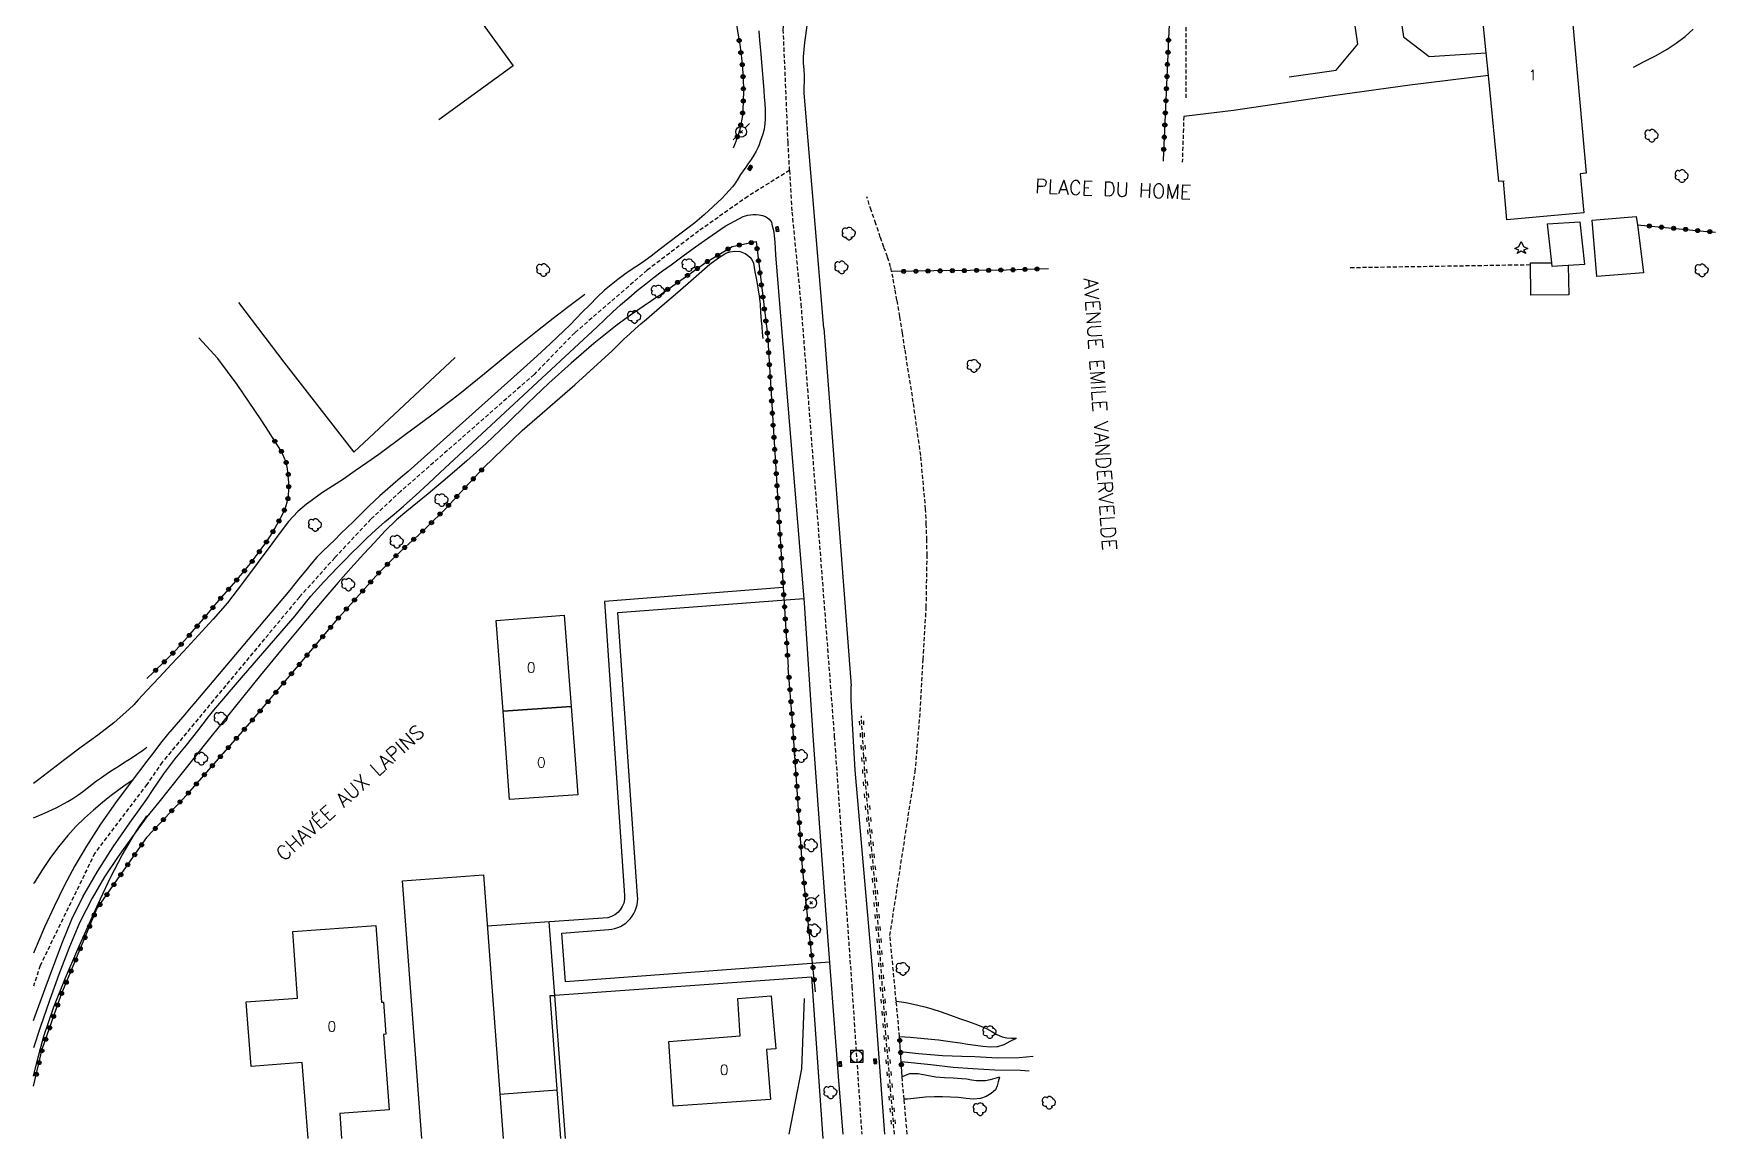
# Model space of a CAD drawing. Header units: millimetres. Extents: x 194000 to 195000, y 155999 to 157001.
# Drawn here: x 194000 to 194207.9, y 155999.5 to 156136.1 of the extents above; entities that cross this region are included whole.
import ezdxf
from ezdxf.enums import TextEntityAlignment as Align

# ---------------------------------------------------------------- set-up
doc = ezdxf.new("R2010")
doc.units = ezdxf.units.MM
doc.linetypes.add('DASHED', pattern=[0.75, 0.5, -0.25])
doc.layers.get('0').update_dxf_attribs({"linetype": 'CONTINUOUS'})
for name, color, linetype in [('W0001', 6, 'DASHED'), ('W0008', 7, 'CONTINUOUS'), ('W0017', 7, 'CONTINUOUS'), ('W0101', 7, 'CONTINUOUS'), ('W0104', 1, 'CONTINUOUS'), ('W0112', 1, 'DASHED'), ('W0211', 2, 'CONTINUOUS'), ('W0214', 2, 'CONTINUOUS'), ('W0220', 5, 'DASHED'), ('W0300', 7, 'CONTINUOUS'), ('W0303', 7, 'CONTINUOUS'), ('W0322', 7, 'CONTINUOUS'), ('W0323', 7, 'CONTINUOUS'), ('W0330', 7, 'CONTINUOUS'), ('W0401', 7, 'CONTINUOUS'), ('W0420', 7, 'CONTINUOUS'), ('W0473', 7, 'CONTINUOUS'), ('W0989', 7, 'CONTINUOUS'), ('W0991', 7, 'CONTINUOUS')]:
    doc.layers.add(name, color=color, linetype=linetype)
doc.styles.get("Standard").update_dxf_attribs({"font": 'romans.shx', "width": 0.85})

# ---------------------------------------------------------------- blocks, each defined once
blk = doc.blocks.new('T300')
for p, q in [((-0.8, 0.51), (-0.86, 0.34)), ((-0.86, 0.34), (-0.86, 0.17)), ((-0.86, 0.17), (-0.74, 0.06)), ((-0.69, 0.63), (-0.8, 0.51)), ((-0.8, -0.06), (-0.74, 0.06)), ((-0.74, 0.06), (-0.69, 0.11)), ((-0.57, 0.69), (-0.69, 0.63)), ((-0.46, 0.69), (-0.57, 0.69)), ((-0.29, 0.63), (-0.46, 0.69)), ((-0.29, 0.63), (-0.17, 0.74)), ((-0.23, 0.57), (-0.29, 0.63)), ((-0.17, 0.74), (-0.06, 0.8)), ((-0.06, 0.8), (0.06, 0.8)), ((0.06, 0.8), (0.23, 0.74)), ((0.23, 0.74), (0.34, 0.63)), ((0.34, 0.63), (0.4, 0.51)), ((0.46, 0.46), (0.34, 0.46)), ((0.4, 0.51), (0.4, 0.46)), ((0.57, 0.4), (0.46, 0.46)), ((0.57, 0.4), (0.69, 0.29)), ((0.69, 0.29), (0.74, 0.17)), ((0.74, 0.06), (0.69, -0.17)), ((0.74, 0.17), (0.74, 0.06)), ((-0.8, -0.17), (-0.8, -0.06)), ((-0.8, -0.23), (-0.8, -0.17)), ((-0.74, -0.34), (-0.8, -0.23)), ((-0.69, -0.4), (-0.74, -0.34)), ((-0.51, -0.46), (-0.69, -0.4)), ((-0.4, -0.46), (-0.51, -0.46)), ((-0.4, -0.46), (-0.34, -0.46)), ((-0.34, -0.46), (-0.34, -0.4)), ((-0.34, -0.51), (-0.34, -0.46)), ((-0.29, -0.63), (-0.34, -0.51)), ((-0.17, -0.74), (-0.29, -0.63)), ((-0.06, -0.8), (-0.17, -0.74)), ((0.06, -0.8), (-0.06, -0.8)), ((0.17, -0.74), (0.06, -0.8)), ((0.23, -0.69), (0.17, -0.74)), ((0.29, -0.46), (0.23, -0.46)), ((0.29, -0.63), (0.23, -0.69)), ((0.46, -0.4), (0.29, -0.46)), ((0.34, -0.51), (0.29, -0.63)), ((0.34, -0.51), (0.34, -0.46)), ((0.57, -0.34), (0.46, -0.4)), ((0.63, -0.29), (0.57, -0.34)), ((0.69, -0.17), (0.63, -0.29))]:
    blk.add_line(p, q)
blk = doc.blocks.new('T473')
for p, q in [((-0.166667, 0.166667), (0.166667, -0.166667)), ((-0.166667, -0.166667), (0.166667, 0.166667)), ((0.500001, 0.500001), (1.000002, 1.000002)), ((-1.000002, -1.000002), (-0.500001, -0.500001))]:
    blk.add_line(p, q)
blk.add_ellipse((0, 0), major_axis=(0.471405, 0.471405), ratio=1, start_param=5.4977871438, end_param=11.780972451)
blk = doc.blocks.new('T420')
for p, q in [((0.75, 0.75), (-0.75, 0.75)), ((-0.75, 0.75), (-0.75, -0.75)), ((0.75, 0.75), (0.75, -0.75)), ((0.75, -0.75), (-0.75, -0.75))]:
    blk.add_line(p, q)
blk.add_ellipse((0, 0), major_axis=(-0.53, 0.53), ratio=1, start_param=3.926991, end_param=10.210176)
blk = doc.blocks.new('T401')
for p, q in [((-0.3, 0.3), (0, 0.3)), ((-0.3, -0.25), (-0.3, 0.3)), ((-0.3, 0.15), (0, 0.15)), ((-0.3, 0), (0, 0)), ((0, 0.3), (0, -0.25)), ((-0.3, -0.15), (0, -0.15)), ((-0.3, -0.25), (-0.3, -0.3)), ((-0.3, -0.3), (0, -0.3)), ((0, -0.3), (0, -0.25))]:
    blk.add_line(p, q)
blk = doc.blocks.new('T303')
for p, q in [((-0.77, 0), (-0.28, 0.21)), ((-0.28, -0.21), (-0.77, 0)), ((-0.28, 0.21), (0, 0.83)), ((0, 0.83), (0.28, 0.21)), ((0.28, 0.21), (0.83, 0)), ((0.83, 0), (0.28, -0.21)), ((-0.49, -0.63), (-0.28, -0.21)), ((0, -0.35), (-0.49, -0.63)), ((0.56, -0.63), (0, -0.35)), ((0.28, -0.21), (0.56, -0.63))]:
    blk.add_line(p, q)
blk = doc.blocks.new('t323o')
at = {"color": 0, "linetype": 'Continuous'}
for radius in [0.25, 0.15]:
    blk.add_circle((0, 0), radius, dxfattribs=at)
blk = doc.blocks.new('t220o')
at = {"color": 0, "linetype": 'Continuous'}
for p, q in [((-0.25, 0.25), (0.25, 0.25)), ((-0.25, -0.25), (0.25, -0.25))]:
    blk.add_line(p, q, dxfattribs=at)
blk = doc.blocks.new('t322o')
at = {"color": 0, "linetype": 'Continuous'}
for radius in [0.25, 0.15]:
    blk.add_circle((0, 0), radius, dxfattribs=at)

msp = doc.modelspace()

# ---------------------------------------------------------------- linework, layer by layer
at = {"layer": 'W0001'}
for points in [[(194093.47, 156119.17), (194093.28, 156122.61), (194092.69, 156136.51), (194093.27, 156149.63)], [(194093.47, 156119.17), (194088.29, 156115.96), (194082.22, 156111.67), (194075.85, 156106.82), (194066.91, 156099.09), (194061.87, 156093.94), (194045.37, 156079.48), (194041.69, 156076.04), (194037.23, 156071.26), (194032.86, 156066.41), (194022.24, 156053.65), (194015.9, 156045.98), (194014, 156043.24)], [(194093.47, 156119.17), (194093.76, 156113.99), (194094.86, 156102.65), (194098.99, 156049.2), (194101.16, 156018.27), (194102.38, 156000)], [(194014, 156043.24), (194007.55, 156034.72), (194000.81, 156020.83), (194000, 156018.31)]]:
    msp.add_lwpolyline(points, dxfattribs=at)
at = {"layer": 'W0008'}
for points in [[(194089.67, 156136.43), (194089.76, 156135.24), (194089.85, 156134.05)], [(194097.71, 156099.66), (194096.2, 156117.42), (194095.26, 156128.73), (194095.27, 156129.45), (194095.29, 156130.17), (194095.29, 156130.89), (194095.25, 156131.66), (194095.2, 156132.43), (194095.18, 156133.21), (194095.25, 156134.1), (194095.36, 156134.98), (194095.49, 156135.87), (194095.64, 156137.09)], [(194089.85, 156134.05), (194090.27, 156129.04), (194090.33, 156128.24), (194090.39, 156127.45), (194090.43, 156126.66), (194090.44, 156126.27), (194090.44, 156125.87), (194090.43, 156125.48), (194090.4, 156125.02), (194090.36, 156124.56), (194090.28, 156124.11), (194090.16, 156123.65), (194090.01, 156123.19), (194089.84, 156122.74), (194089.69, 156122.34), (194089.53, 156121.95), (194089.35, 156121.56), (194089.04, 156121.04), (194088.7, 156120.53), (194088.36, 156120.03), (194088.04, 156119.57), (194087.73, 156119.11), (194087.41, 156118.66), (194087.09, 156118.15), (194086.76, 156117.64), (194086.42, 156117.15), (194086.01, 156116.67), (194085.57, 156116.21), (194085.14, 156115.74), (194084.01, 156114.71), (194082.89, 156113.68), (194081.73, 156112.69), (194080.73, 156111.9), (194079.71, 156111.14), (194078.7, 156110.38), (194077.52, 156109.48), (194076.35, 156108.57), (194075.15, 156107.7), (194074.45, 156107.23), (194073.74, 156106.77), (194073.05, 156106.29), (194072.21, 156105.67), (194071.4, 156105.03), (194070.6, 156104.37), (194069.66, 156103.48), (194068.75, 156102.55), (194067.84, 156101.62), (194067.08, 156100.86), (194066.32, 156100.09), (194065.55, 156099.34), (194063.91, 156097.77), (194062.24, 156096.24), (194060.58, 156094.7), (194046.31, 156081.93), (194045.35, 156081.14), (194044.4, 156080.34), (194043.45, 156079.52), (194042.79, 156078.91), (194042.14, 156078.29), (194041.49, 156077.67), (194040.83, 156077.03), (194040.18, 156076.39), (194039.53, 156075.76), (194038.76, 156075.01), (194038, 156074.26), (194037.23, 156073.5), (194036.49, 156072.79), (194035.75, 156072.07), (194035.03, 156071.33), (194034.32, 156070.52), (194033.64, 156069.69), (194032.96, 156068.85), (194032.31, 156068.06), (194031.66, 156067.27), (194031.01, 156066.48), (194019.8, 156053.19), (194019.25, 156052.54), (194018.71, 156051.9), (194018.17, 156051.26), (194017.63, 156050.65), (194017.1, 156050.05), (194016.57, 156049.43), (194015.7, 156048.34), (194014.85, 156047.22), (194014, 156046.11)], [(194014, 156041.43), (194014.69, 156042.48), (194015.38, 156043.52), (194016.08, 156044.55), (194017.45, 156046.35), (194018.89, 156048.1), (194020.31, 156049.86), (194020.97, 156050.72), (194021.64, 156051.58), (194022.3, 156052.44), (194025.94, 156056.72), (194032.35, 156064.1), (194032.98, 156064.9), (194033.62, 156065.71), (194034.27, 156066.51), (194035.08, 156067.42), (194035.9, 156068.31), (194036.74, 156069.19), (194037.57, 156070.06), (194038.42, 156070.92), (194039.26, 156071.78), (194040.25, 156072.76), (194041.25, 156073.74), (194042.27, 156074.7), (194043.41, 156075.7), (194044.57, 156076.67), (194045.72, 156077.65), (194047.25, 156079.02), (194048.76, 156080.42), (194050.28, 156081.8), (194061.71, 156092.45), (194069.68, 156099.84), (194070.64, 156100.74), (194071.59, 156101.65), (194072.56, 156102.53), (194073.59, 156103.43), (194074.63, 156104.3), (194075.69, 156105.16), (194076.73, 156105.96), (194077.77, 156106.74), (194078.83, 156107.51), (194080.32, 156108.62), (194081.82, 156109.73), (194083.34, 156110.8), (194084.43, 156111.54), (194085.52, 156112.27), (194086.66, 156112.91), (194087.19, 156113.19), (194087.73, 156113.45), (194088.29, 156113.63), (194088.63, 156113.69), (194088.97, 156113.73), (194089.32, 156113.73), (194089.72, 156113.69), (194090.12, 156113.6), (194090.49, 156113.45), (194090.73, 156113.31), (194090.95, 156113.15), (194091.12, 156112.95), (194091.22, 156112.76), (194091.28, 156112.54), (194091.33, 156112.32), (194091.43, 156111.91), (194091.5, 156111.49), (194091.55, 156111.07), (194091.63, 156110.3), (194091.67, 156109.52), (194091.71, 156108.74), (194092.42, 156100.16)], [(194092.42, 156100.16), (194095.28, 156065.65)], [(194097.71, 156099.66), (194101.07, 156055.44)], [(194095.28, 156065.65), (194096.4, 156048.68), (194097.96, 156027.16), (194099.49, 156007.14), (194100.03, 156000)], [(194105.23, 156000), (194103.74, 156019.97), (194101.58, 156045), (194101.07, 156053.61), (194101.07, 156055.44)], [(194014, 156046.11), (194012.05, 156043.55), (194010.13, 156040.96), (194008.28, 156038.32), (194006.54, 156035.61), (194005.11, 156033.17), (194003.78, 156030.68), (194002.54, 156028.14), (194001.36, 156025.58), (194000.2, 156022.87), (194000, 156022.36)], [(194000, 156014.05), (194000.19, 156014.63), (194000.8, 156016.32), (194001.42, 156018), (194002.48, 156020.87), (194003.57, 156023.73), (194004.74, 156026.57), (194006.08, 156029.33), (194007.88, 156032.47), (194009.85, 156035.51), (194011.91, 156038.48), (194014, 156041.43)], [(194063.7, 156026.23), (194064.38, 156017.15)], [(194063.86, 156017.12), (194096.16, 156019.45), (194097.59, 155999.47)], [(194065.18, 155999.47), (194063.86, 156017.12), (194064.38, 156017.15), (194065.71, 155999.47)], [(194057.65, 156004.94), (194064.73, 156005.48)]]:
    msp.add_lwpolyline(points, dxfattribs=at)
for points in [[(194092.69, 156067.59), (194070.59, 156065.86), (194073.06, 156029.49, -0.374477), (194070.99, 156026.76), (194060.76, 156026.03), (194056.09, 156025.72)], [(194098.41, 156021.25), (194065.75, 156018.82), (194065.3, 156024.86), (194071.1, 156025.28, 0.417344), (194074.68, 156029.48), (194072.23, 156064.48), (194095.23, 156066.21)]]:
    msp.add_lwpolyline(points, format="xyb", dxfattribs=at)
at = {"layer": 'W0017'}
for points in [[(194166.32, 156159.63), (194166.54, 156155.74), (194166.61, 156154.42), (194168.53, 156141.26), (194169.38, 156135.7), (194172.54, 156133.27), (194179.58, 156133.69)], [(194155.24, 156130.73), (194161.04, 156131.56), (194163.71, 156134.79), (194162.04, 156146.41), (194161.28, 156151.75), (194161.02, 156153.55), (194160.62, 156155.76)], [(194197.81, 156131.95), (194199.21, 156132.66), (194200.61, 156133.37), (194201.96, 156134.16), (194203.09, 156134.91), (194204.19, 156135.72), (194205.2, 156136.62)], [(194179.86, 156130.89), (194170.16, 156129.72), (194160.36, 156128.33), (194148.33, 156126.56), (194142.53, 156125.87)], [(194142.53, 156125.87), (194142.2, 156125.83)], [(194123.6, 156009.61), (194121.84, 156009.41), (194119.18, 156009.39), (194116.35, 156009.55), (194114.77, 156009.6), (194112.36, 156009.66), (194109.41, 156009.94), (194107.18, 156010.19)], [(194107.26, 156008.97), (194110.93, 156008.62), (194113.68, 156008.26), (194116.13, 156008.11), (194118.84, 156007.96), (194122, 156007.89), (194123.1, 156007.83)]]:
    msp.add_lwpolyline(points, dxfattribs=at)
at = {"layer": 'W0101'}
msp.add_lwpolyline([(194189.52, 156146), (194191.95, 156118.81), (194191.22, 156118.74), (194191.66, 156113.91), (194182.15, 156113.06), (194181.73, 156117.84), (194181.81, 156117.85), (194181.17, 156117.78), (194179.86, 156130.89), (194179.58, 156133.69), (194178.42, 156145.15), (194178.48, 156145.21), (194178.2, 156148.38), (194179.19, 156148.47), (194183.12, 156148.82), (194183.59, 156148.86), (194183.93, 156145.44)], close=True, dxfattribs=at)
at = {"layer": 'W0101', "flags": 128}
for points in [[(194057.17, 156063.51), (194065.59, 156064.16), (194066.44, 156052.89), (194058.04, 156052.31), (194057.17, 156063.51)], [(194047.99, 155999.47), (194045.6, 156031.31), (194055.61, 156032.07), (194058.06, 155999.47)], [(194033.96, 155999.47), (194033.22, 156008.84), (194026.9, 156008.35), (194026.29, 156016.35), (194032.64, 156016.8), (194032.03, 156025.07), (194042.32, 156025.81), (194042.99, 156016.31), (194043.24, 156016.33), (194043.54, 156012.37), (194043.26, 156012.33), (194043.96, 156002.98), (194037.85, 156002.54), (194038.05, 155999.47)]]:
    msp.add_lwpolyline(points, dxfattribs=at)
for points in [[(194058.04, 156052.31), (194066.44, 156052.89), (194067.27, 156041.94), (194058.83, 156041.37)], [(194078.55, 156011.45), (194087.36, 156012.16), (194087.06, 156016.78), (194091.19, 156017.09), (194091.75, 156010.54), (194090.63, 156010.44), (194091.11, 156004.28), (194079.06, 156003.44)]]:
    msp.add_lwpolyline(points, close=True, dxfattribs=at)
at = {"layer": 'W0104'}
for points in [[(194040.01, 156144.66), (194046.28, 156149.21), (194046.67, 156149.49), (194059.3, 156132.09), (194050.1, 156125.41)], [(194189.74, 156107.42), (194189.79, 156103.79), (194185.11, 156103.74), (194185.07, 156107.72), (194187.69, 156107.75)]]:
    msp.add_lwpolyline(points, dxfattribs=at)
for points in [[(194187.17, 156112.57), (194191.18, 156112.8), (194191.74, 156107.53), (194189.74, 156107.42), (194187.73, 156107.3), (194187.69, 156107.75), (194187.17, 156112.57)], [(194193.27, 156106.06), (194192.71, 156113.01), (194198.15, 156113.45), (194198.28, 156112.44), (194199.03, 156106.54), (194199.03, 156106.52), (194193.27, 156106.06)]]:
    msp.add_lwpolyline(points, close=True, dxfattribs=at)
at = {"layer": 'W0112'}
for points in [[(194137.79, 156146.62), (194142.46, 156146.65), (194142.48, 156146.65), (194142.44, 156128.05)], [(194142.2, 156125.83), (194142.02, 156120.2)], [(194109.61, 156052.26), (194109.98, 156058.7), (194110.36, 156065.13), (194110.47, 156071.56), (194110.43, 156073.47), (194110.37, 156075.38), (194110.28, 156077.28), (194109.68, 156083.9), (194108.76, 156090.5), (194107.72, 156097.08), (194107.41, 156099.1), (194107.08, 156101.11), (194106.74, 156103.13), (194106.5, 156104.5), (194106.26, 156105.87), (194106.08, 156106.66), (194105.95, 156107.23), (194105.56, 156108.47), (194105.12, 156109.69), (194104.68, 156110.92), (194104.12, 156112.58), (194103.56, 156114.25), (194103.01, 156115.91)], [(194162.79, 156107.16), (194185.07, 156107.52)], [(194107.06, 156012.08), (194106.65, 156016.43), (194105.87, 156024.57), (194108.14, 156039.35), (194109, 156044.79), (194109.61, 156052.26)], [(194108.01, 156000), (194107.62, 156004.3), (194107.37, 156007.09)]]:
    msp.add_lwpolyline(points, dxfattribs=at)
at = {"layer": 'W0211'}
for points in [[(194077.16, 156103.59), (194075.48, 156102.44), (194073.8, 156101.28), (194072.15, 156100.09), (194069.25, 156097.78), (194066.45, 156095.35), (194063.7, 156092.86), (194061.1, 156090.38), (194058.54, 156087.86), (194055.94, 156085.38), (194053.58, 156083.27), (194051.18, 156081.2), (194048.76, 156079.16), (194047.46, 156078.1), (194046.15, 156077.05), (194044.88, 156075.95), (194043.48, 156074.59), (194042.14, 156073.17), (194040.81, 156071.74), (194039.23, 156069.99), (194037.67, 156068.21), (194036.13, 156066.43), (194033.41, 156063.23), (194030.72, 156059.99), (194028.05, 156056.75), (194024.8, 156052.73), (194021.59, 156048.7), (194018.37, 156044.66), (194016.92, 156042.85), (194015.46, 156041.03), (194014, 156039.22)], [(194068.14, 156103.84), (194066.18, 156102.34), (194064.23, 156100.85), (194062.28, 156099.34), (194059.01, 156096.7), (194055.76, 156094.03), (194052.48, 156091.39), (194049.23, 156088.91), (194045.94, 156086.47), (194042.66, 156084.03)], [(194042.66, 156084.03), (194041.21, 156083.02), (194039.77, 156082.01), (194038.31, 156081), (194036.96, 156080.12), (194035.61, 156079.25), (194034.3, 156078.32), (194033.75, 156077.89), (194033.2, 156077.45), (194032.67, 156076.98), (194031.52, 156075.74), (194030.48, 156074.38), (194029.45, 156073.01), (194027.62, 156070.57), (194025.82, 156068.11), (194023.96, 156065.71), (194022.19, 156063.66), (194020.36, 156061.66), (194018.51, 156059.67), (194017.02, 156058.06), (194015.51, 156056.46), (194014, 156054.86)], [(194014, 156054.86), (194013.47, 156054.27), (194012.92, 156053.68), (194012.37, 156053.1), (194011.8, 156052.54), (194009.92, 156050.86), (194007.92, 156049.32), (194005.88, 156047.84), (194003.87, 156046.34), (194002.25, 156045.09), (194000.63, 156043.83), (194000, 156043.35)], [(194012.26, 156043.78), (194011.3, 156043.13), (194010.35, 156042.45), (194009.43, 156041.74), (194008.53, 156041.01), (194007.4, 156040.05), (194006.29, 156039.06), (194005.22, 156038.03), (194004.21, 156036.94), (194003.07, 156035.54), (194002.01, 156034.08), (194001.01, 156032.58), (194000.05, 156031.06), (194000, 156030.98)], [(194014, 156039.22), (194012.21, 156036.79), (194010.44, 156034.33), (194008.76, 156031.81), (194007.23, 156029.19), (194005.69, 156026.12), (194004.34, 156022.96), (194003.12, 156019.75), (194001.97, 156016.53), (194000.82, 156013.2), (194000, 156010.65)], [(194107.06, 156012.08), (194108.37, 156011.98), (194109.68, 156011.87), (194110.98, 156011.75), (194111.86, 156011.64), (194112.73, 156011.53), (194113.6, 156011.41), (194114.55, 156011.27), (194115.49, 156011.11), (194116.44, 156010.99), (194117.37, 156010.88), (194118.3, 156010.79), (194119.2, 156010.84), (194119.99, 156011.09), (194120.75, 156011.47), (194121.52, 156011.84)], [(194119.4, 156007.02), (194118.84, 156006.86), (194118.27, 156006.7), (194117.7, 156006.6), (194117.33, 156006.58), (194116.95, 156006.59), (194116.58, 156006.6), (194115.97, 156006.67), (194115.36, 156006.77), (194114.75, 156006.85), (194113.69, 156006.92), (194112.62, 156006.96), (194111.55, 156007.02), (194110.45, 156007.23), (194109.35, 156007.47), (194108.29, 156007.44), (194107.98, 156007.34), (194107.67, 156007.21), (194107.37, 156007.09)]]:
    msp.add_lwpolyline(points, dxfattribs=at)
at = {"layer": 'W0214'}
for points in [[(194000, 156039.1), (194001.33, 156039.67), (194002.8, 156040.35), (194004.22, 156041.12), (194004.84, 156041.5), (194005.45, 156041.91), (194006.05, 156042.34), (194006.63, 156042.78), (194007.21, 156043.22), (194007.79, 156043.67), (194008.38, 156044.1), (194008.98, 156044.52), (194009.5, 156044.87), (194010.03, 156045.22), (194010.57, 156045.55), (194011.1, 156045.89), (194011.64, 156046.23), (194012.17, 156046.57), (194012.7, 156046.92), (194013.22, 156047.27), (194013.42, 156047.41), (194013.61, 156047.55), (194013.81, 156047.69), (194014, 156047.83)], [(194106.65, 156016.43), (194107.24, 156016.34), (194107.83, 156016.26), (194108.42, 156016.16), (194109.31, 156015.96), (194110.19, 156015.73), (194111.07, 156015.47), (194112.21, 156015.11), (194113.35, 156014.7), (194114.48, 156014.29), (194115.6, 156013.91), (194116.71, 156013.52), (194117.8, 156013.07), (194118.45, 156012.7), (194119.08, 156012.31), (194119.75, 156012.02), (194120.33, 156011.92), (194120.92, 156011.88), (194121.52, 156011.84)], [(194119.4, 156007.02), (194119.27, 156006.48), (194119.13, 156005.95), (194118.91, 156005.49), (194118.4, 156005.01), (194117.76, 156004.64), (194117.08, 156004.39), (194116.2, 156004.31), (194115.28, 156004.42), (194114.36, 156004.52), (194113.38, 156004.57), (194112.39, 156004.61), (194111.4, 156004.62), (194110.28, 156004.55), (194109.15, 156004.44), (194108.03, 156004.33), (194107.62, 156004.3)]]:
    msp.add_lwpolyline(points, dxfattribs=at)
at = {"layer": 'W0220'}
msp.add_lwpolyline([(194106.44, 156000), (194105.95, 156005.51), (194105.37, 156012.36), (194104.93, 156018.4), (194104.51, 156024.44), (194104.06, 156030.48), (194103.64, 156035.05), (194103.2, 156039.62), (194102.81, 156044.19), (194102.64, 156046.7), (194102.49, 156049.22), (194102.34, 156051.74)], dxfattribs=at)
at = {"layer": 'W0300'}
for points in [[(194025.33, 156102.83), (194030.94, 156095.47), (194039.58, 156084.34), (194052.12, 156096.03)], [(194000, 156007.18), (194000.42, 156009.03), (194001.28, 156012.09), (194002.51, 156015.75), (194003.92, 156019.33), (194005.46, 156022.86), (194007.04, 156026.37), (194008.28, 156029.1), (194009.55, 156031.83), (194010.93, 156034.51), (194012.48, 156037.1), (194012.85, 156037.66), (194013.23, 156038.23), (194013.61, 156038.79), (194014, 156039.35)], [(194093.41, 156000), (194094.99, 156008.07), (194095.3, 156016.76)]]:
    msp.add_lwpolyline(points, dxfattribs=at)
at = {"layer": 'W0322'}
msp.add_lwpolyline([(194084.7, 156141.22), (194085.09, 156141.24), (194085.49, 156141.25), (194085.84, 156141.17), (194086.06, 156141.01), (194086.26, 156140.79), (194086.43, 156140.57), (194086.7, 156139.8), (194086.73, 156138.93), (194086.77, 156138.05), (194087.04, 156136.39), (194087.31, 156134.74), (194087.53, 156133.07), (194087.65, 156131.78), (194087.73, 156130.48), (194087.76, 156129.18), (194087.74, 156127.57), (194087.64, 156125.96), (194087.36, 156124.39), (194087.1, 156123.56), (194086.8, 156122.75), (194086.49, 156121.93)], dxfattribs=at)
at = {"layer": 'W0323'}
for points in [[(194140.69, 156143.89), (194140.03, 156128.8), (194139.66, 156120.43), (194139.66, 156120.29)], [(194198.28, 156112.44), (194206.88, 156111.62), (194207.93, 156111.55)], [(194077.16, 156103.59), (194083.17, 156107.82), (194086.37, 156109.77), (194089.33, 156110.36), (194090.73, 156098.86)], [(194125.46, 156107.01), (194120.29, 156106.85), (194111.28, 156106.74), (194106.08, 156106.66)], [(194090.73, 156098.86), (194093.3, 156057.71)], [(194014, 156056.32), (194014.78, 156057.07), (194016.21, 156058.46), (194017.61, 156059.87), (194019.33, 156061.77), (194020.99, 156063.72), (194022.64, 156065.68), (194024.74, 156068.1), (194026.82, 156070.54), (194028.71, 156073.11), (194029.27, 156073.99), (194029.81, 156074.88), (194030.32, 156075.79), (194030.71, 156076.55), (194031.09, 156077.33), (194031.36, 156078.14), (194031.5, 156078.94), (194031.54, 156079.77), (194031.54, 156080.59), (194031.49, 156081.43), (194031.39, 156082.28), (194031.21, 156083.1), (194030.63, 156084.42), (194029.82, 156085.67), (194029.02, 156086.92)], [(194014, 156036.7), (194019.01, 156042.04), (194026.75, 156050.83), (194037.8, 156063.96), (194042.69, 156069.42), (194043.59, 156070.31), (194044.49, 156071.21), (194045.4, 156072.1), (194046.46, 156073.07), (194047.53, 156074.02), (194048.58, 156074.99), (194050.99, 156077.42), (194053.33, 156079.92), (194055.66, 156082.43)], [(194096.68, 156017.61), (194095.07, 156032.97), (194093.82, 156051.02), (194093.3, 156057.71)], [(194000, 156005.91), (194001.05, 156010.48), (194003.39, 156017.21), (194007.82, 156027.84), (194013.99, 156036.69), (194014, 156036.7)], [(194107.37, 156007.09), (194107.26, 156008.97), (194107.18, 156010.19), (194107.06, 156012.08)]]:
    msp.add_lwpolyline(points, dxfattribs=at)
at = {"layer": 'W0330'}
for points in [[(194055.66, 156082.43), (194060.4, 156087.01), (194066.93, 156092.67), (194071.55, 156096.88), (194072.27, 156097.58), (194072.98, 156098.28), (194073.7, 156098.96), (194074.39, 156099.58), (194075.09, 156100.18), (194075.79, 156100.78), (194077.72, 156102.45), (194079.66, 156104.13), (194081.6, 156105.79), (194082.6, 156106.69), (194083.6, 156107.58), (194084.67, 156108.36), (194085.12, 156108.65), (194085.59, 156108.92), (194086.07, 156109.1), (194086.71, 156109.17), (194087.37, 156109.12), (194087.96, 156108.91), (194088.28, 156108.7), (194088.56, 156108.44), (194088.8, 156108.14), (194088.99, 156107.68), (194089.08, 156107.16), (194089.16, 156106.64), (194089.37, 156105.64), (194089.55, 156104.63), (194089.7, 156103.62), (194089.81, 156102.61), (194089.88, 156101.6), (194089.96, 156100.58), (194090.02, 156099.86), (194090.08, 156099.13), (194090.15, 156098.4)], [(194029.02, 156086.92), (194028.15, 156088.33), (194025.16, 156092.7), (194022.79, 156095.89), (194020.44, 156098.48)]]:
    msp.add_lwpolyline(points, dxfattribs=at)

# ---------------------------------------------------------------- block references
at = {"layer": 'W0220'}
for p, rotation in [((194102.39, 156050.84), 93.50399483889751), ((194102.48, 156049.34), 93.50399483889751), ((194102.57, 156047.84), 93.50260562266838), ((194102.67, 156046.35), 93.8685269845738), ((194102.77, 156044.85), 93.8685269845738), ((194102.88, 156043.35), 94.82481301470415), ((194103.01, 156041.86), 94.82481301470415), ((194103.14, 156040.36), 94.82481301470415), ((194103.27, 156038.87), 95.4994913074181), ((194103.42, 156037.38), 95.4994913074181), ((194103.56, 156035.88), 95.4994913074181), ((194103.7, 156034.39), 95.20007971340844), ((194103.84, 156032.9), 95.20007971340844), ((194103.97, 156031.4), 95.20007971340844), ((194104.1, 156029.91), 94.32973992667645), ((194104.21, 156028.41), 94.32973992667645), ((194104.33, 156026.92), 94.32973992667645), ((194104.44, 156025.42), 94.32973992667645), ((194104.55, 156023.92), 93.94062765186752), ((194104.65, 156022.43), 93.94062765186752), ((194104.75, 156020.93), 93.94062765186752), ((194104.86, 156019.44), 93.94062765186752), ((194104.96, 156017.94), 94.19688891346038), ((194105.07, 156016.44), 94.19688891346038), ((194105.18, 156014.95), 94.19688891346038), ((194105.29, 156013.45), 94.19688891346038), ((194105.41, 156011.96), 94.78646759096438), ((194105.53, 156010.46), 94.78646759096438), ((194105.66, 156008.97), 94.78646759096438), ((194105.78, 156007.47), 94.78646759096438), ((194105.91, 156005.98), 94.78646759096438), ((194106.04, 156004.48), 95.08661257214258), ((194106.17, 156002.99), 95.08661257214258), ((194106.3, 156001.49), 95.08661257214258)]:
    msp.add_blockref('t220o', p, dxfattribs=dict(at, rotation=rotation))
at = {"layer": 'W0300', "rotation": 359.9999899820874}
for p in [(194200.08, 156123.46), (194203.8, 156118.46), (194100.82, 156111.35), (194099.91, 156107.17), (194050.46, 156078.39), (194044.93, 156073.25), (194038.93, 156067.94), (194023.17, 156051.39), (194020.75, 156046.41), (194094.91, 156046.74), (194096.14, 156035.69), (194096.53, 156025.19), (194107.49, 156020.42), (194118.23, 156012.6), (194098.55, 156005.14), (194117.03, 156003.07), (194125.57, 156003.88)]:
    msp.add_blockref('T300', p, dxfattribs=at)
at = {"layer": 'W0300'}
for p in [(194063.05, 156106.85), (194081.02, 156107.45), (194206.28, 156106.8), (194077.23, 156104.19), (194074.3, 156101.04), (194116.27, 156094.99), (194034.83, 156075.32)]:
    msp.add_blockref('T300', p, dxfattribs=at)
at = {"layer": 'W0303'}
msp.add_blockref('T303', (194183.92, 156109.53), dxfattribs=at)
at = {"layer": 'W0322'}
for p, rotation in [((194087.23, 156135.23), 279.5689554294198), ((194087.44, 156133.74), 277.5065586296824), ((194087.61, 156132.25), 275.1186250522281), ((194087.71, 156130.76), 273.5708381135886), ((194087.75, 156129.26), 271.1475277938334), ((194087.65, 156126.26), 266.3771701040544), ((194087.74, 156127.76), 269.3247088069608), ((194087.43, 156124.78), 260.0481334250335), ((194087.02, 156123.34), 249.3744773122111)]:
    msp.add_blockref('t322o', p, dxfattribs=dict(at, rotation=rotation))
at = {"layer": 'W0323'}
for p, rotation in [((194140.31, 156135.27), 267.5178633673953), ((194140.18, 156132.27), 267.5178633673953), ((194140.25, 156133.77), 267.5178633673953), ((194140.12, 156130.78), 267.5178633673953), ((194139.99, 156127.78), 267.4620275350921), ((194140.05, 156129.28), 267.5178633673953), ((194139.92, 156126.28), 267.4620275350921), ((194139.86, 156124.78), 267.4620275350921), ((194139.72, 156121.78), 267.4620275350921), ((194139.79, 156123.28), 267.4620275350921), ((194199.77, 156112.29), 354.5995994981239), ((194201.27, 156112.15), 354.5995994981239), ((194202.76, 156112.01), 354.5995994981239), ((194204.25, 156111.87), 354.5995994981239), ((194205.75, 156111.73), 354.5995994981239), ((194207.24, 156111.6), 356.0827861390406), ((194085.86, 156109.46), 31.3867219561646), ((194087.26, 156109.94), 11.28764128884834), ((194088.73, 156110.24), 11.28764128884834), ((194089.44, 156109.48), 276.945169671389), ((194082.07, 156107.04), 35.09167826403295), ((194083.3, 156107.9), 31.3867219561646), ((194084.58, 156108.68), 31.3867219561646), ((194089.62, 156107.99), 276.945169671389), ((194124.07, 156106.97), 181.7742000298772), ((194079.62, 156105.32), 35.09167826403295), ((194080.84, 156106.18), 35.09167826403295), ((194089.8, 156106.5), 276.945169671389), ((194089.98, 156105.01), 276.945169671389), ((194107.58, 156106.68), 180.9029146631271), ((194109.08, 156106.7), 180.9029146631271), ((194110.58, 156106.73), 180.9029146631271), ((194112.08, 156106.75), 180.706298242263), ((194113.58, 156106.77), 180.706298242263), ((194115.08, 156106.78), 180.706298242263), ((194116.58, 156106.8), 180.706298242263), ((194118.08, 156106.82), 180.706298242263), ((194119.58, 156106.84), 180.706298242263), ((194121.08, 156106.87), 181.7742000298772), ((194122.58, 156106.92), 181.7742000298772), ((194078.39, 156104.46), 35.09167826403295), ((194090.16, 156103.52), 276.945169671389), ((194090.35, 156102.03), 276.945169671389), ((194090.53, 156100.54), 276.945169671389), ((194090.71, 156099.05), 276.945169671389), ((194090.78, 156098.14), 273.5764210570459), ((194090.87, 156096.64), 273.5764210570459), ((194090.96, 156095.14), 273.5764210570459), ((194091.06, 156093.64), 273.5764210570459), ((194091.15, 156092.15), 273.5764210570459), ((194091.25, 156090.65), 273.5764210570459), ((194091.34, 156089.15), 273.5764210570459), ((194091.43, 156087.66), 273.5764210570459), ((194029.82, 156085.68), 122.9204690126125), ((194030.63, 156084.42), 122.9204690141636), ((194091.53, 156086.16), 273.5764210570459), ((194091.62, 156084.66), 273.5764210570459), ((194031.22, 156083.05), 102.3286550696303), ((194055.39, 156082.13), 47.00021755634734), ((194091.71, 156083.16), 273.5764210570459), ((194031.48, 156081.57), 96.94969832081776), ((194031.54, 156080.07), 90.41770180607674), ((194053.34, 156079.94), 47.00021755634734), ((194054.36, 156081.03), 47.00021755634734), ((194091.81, 156081.67), 273.5764210570459), ((194091.9, 156080.17), 273.5764210570459), ((194031.44, 156078.58), 80.30613417543877), ((194052.32, 156078.84), 47.00104393259875), ((194091.99, 156078.67), 273.5764210570459), ((194030.33, 156075.81), 62.42674207629604), ((194031, 156077.15), 64.61918903527703), ((194050.25, 156076.67), 45.13029821957277), ((194051.29, 156077.74), 47.00104393259875), ((194092.09, 156077.18), 273.5764210570459), ((194029.59, 156074.5), 58.67744136364205), ((194048.11, 156074.56), 42.65289417629032), ((194049.19, 156075.61), 45.13029821957277), ((194092.18, 156075.68), 273.5764210570459), ((194092.27, 156074.18), 273.5764210570459), ((194027.91, 156072.02), 53.71528233555686), ((194028.79, 156073.23), 57.28794627548767), ((194045.89, 156072.54), 42.65289417629032), ((194047, 156073.55), 41.83271273903312), ((194092.37, 156072.68), 273.5764210570459), ((194026.07, 156069.65), 49.54217230699364), ((194027.02, 156070.81), 53.71528233555686), ((194043.74, 156070.46), 44.80901477583176), ((194044.8, 156071.51), 44.14015013358546), ((194092.46, 156071.19), 273.5764210570459), ((194092.56, 156069.69), 273.5764210570459), ((194024.11, 156067.38), 48.95866318969895), ((194025.1, 156068.51), 49.54217230699364), ((194041.67, 156068.28), 48.19240662097958), ((194042.67, 156069.4), 48.19240662097958), ((194092.65, 156068.19), 273.5764210570459), ((194023.13, 156066.25), 48.95866318969895), ((194039.67, 156066.05), 48.19240662097958), ((194040.67, 156067.16), 48.19240662097958), ((194092.74, 156066.7), 273.5764210570459), ((194021.19, 156063.96), 50.03688954248607), ((194022.16, 156065.11), 50.03688954248607), ((194037.68, 156063.81), 49.89049010956613), ((194038.67, 156064.93), 48.19240662097958), ((194092.84, 156065.2), 273.5764210570459), ((194092.93, 156063.7), 273.5764210570459), ((194019.25, 156061.67), 47.8197050204142), ((194020.22, 156062.81), 49.57581318781334), ((194035.74, 156061.51), 49.89049010956613), ((194036.71, 156062.66), 49.89049010956613), ((194093.02, 156062.21), 273.5764210570459), ((194017.21, 156059.47), 45.36649252470949), ((194018.24, 156060.56), 47.8197050204142), ((194033.81, 156059.22), 49.89049010956613), ((194034.78, 156060.36), 49.89049010956613), ((194093.12, 156060.71), 273.5764210570459), ((194093.21, 156059.21), 273.5764210570459), ((194015.08, 156057.36), 43.98278125825279), ((194016.16, 156058.4), 43.98278125825279), ((194032.85, 156058.07), 49.89049010956613), ((194030.91, 156055.78), 49.89049010956613), ((194031.88, 156056.92), 49.89049010956613), ((194093.4, 156056.47), 94.38823893875661), ((194093.51, 156054.97), 94.38823893875661), ((194028.98, 156053.48), 49.89049010956613), ((194029.95, 156054.63), 49.89049010956613), ((194093.63, 156053.48), 94.38823893875661), ((194027.05, 156051.19), 49.89049010956613), ((194028.01, 156052.33), 49.89049010956613), ((194093.74, 156051.98), 94.38823893875661), ((194025.07, 156048.93), 48.64018134787975), ((194026.06, 156050.05), 48.64018134787975), ((194093.85, 156050.49), 93.96327786577294), ((194093.96, 156048.99), 93.96327786577294), ((194023.09, 156046.68), 48.64018134787975), ((194024.08, 156047.8), 48.64018134787975), ((194094.06, 156047.49), 93.96327786577294), ((194022.1, 156045.55), 48.64018134787975), ((194094.17, 156046), 93.96327786577294), ((194020.12, 156043.3), 48.64018134787975), ((194021.11, 156044.43), 48.64018134787975), ((194094.27, 156044.5), 93.96327786577294), ((194094.37, 156043.01), 93.96327786577294), ((194018.1, 156041.08), 46.84939519237673), ((194019.13, 156042.17), 48.64018134787975), ((194094.48, 156041.51), 93.96327786577294), ((194016.05, 156038.89), 46.84939519237673), ((194017.08, 156039.98), 46.84939519237673), ((194094.58, 156040.01), 93.96327786577294), ((194094.68, 156038.52), 93.96327786577294), ((194015.03, 156037.79), 46.84939519237673), ((194094.79, 156037.02), 93.96327786577294), ((194012.5, 156034.54), 55.09669442966899), ((194013.36, 156035.77), 55.09669442966899), ((194094.89, 156035.52), 93.96327786577294), ((194010.78, 156032.08), 55.09669442966899), ((194011.64, 156033.31), 55.09669442966899), ((194095, 156034.03), 93.96327786577294), ((194095.11, 156032.53), 95.99483085157131), ((194009.92, 156030.85), 55.09669442966899), ((194095.27, 156031.04), 95.99483085157131), ((194008.21, 156028.39), 55.09669442966899), ((194009.06, 156029.62), 55.09669442966899), ((194095.43, 156029.55), 95.99483085157131), ((194095.58, 156028.06), 95.99483085157131), ((194007.5, 156027.08), 67.38281390908338), ((194095.74, 156026.56), 95.99483085157131), ((194006.35, 156024.31), 67.38281390908338), ((194006.92, 156025.69), 67.38281390908338), ((194095.9, 156025.07), 95.99483085157131), ((194005.77, 156022.92), 67.38281390908338), ((194096.05, 156023.58), 95.99483085157131), ((194096.21, 156022.09), 95.99483085157131), ((194004.62, 156020.16), 67.38281390908338), ((194005.19, 156021.54), 67.38281390908338), ((194096.37, 156020.6), 95.99483085157131), ((194004.04, 156018.77), 67.38281390908338), ((194096.52, 156019.11), 95.99483085157131), ((194002.96, 156015.97), 70.87581571395349), ((194003.46, 156017.39), 67.38281390908338), ((194002.47, 156014.56), 70.87581571395349), ((194001.49, 156011.72), 70.87581571395349), ((194001.98, 156013.14), 70.87581571395349), ((194107.09, 156011.58), 93.52145337635278), ((194001.01, 156010.3), 76.98598264157103), ((194107.19, 156010.09), 93.50068106169235), ((194000.34, 156007.38), 76.98598264157103), ((194000.68, 156008.84), 76.98598264157103), ((194107.28, 156008.59), 93.509744589555)]:
    msp.add_blockref('t323o', p, dxfattribs=dict(at, rotation=rotation))
at = {"layer": 'W0401'}
for p, rotation in [((194088.47, 156119.55), 145.8524915563216), ((194091.8, 156111.87), 189.4623205011259), ((194099.56, 156008.65), 184.3538307755766), ((194104.19, 156009.02), 4.278010666833118)]:
    msp.add_blockref('T401', p, dxfattribs=dict(at, rotation=rotation))
at = {"layer": 'W0420', "rotation": 359.9999899820874}
msp.add_blockref('T420', (194101.76, 156009.6), dxfattribs=at)
at = {"layer": 'W0473', "rotation": 359.9999899820874}
for p in [(194087.49, 156123.95), (194096.14, 156028.59)]:
    msp.add_blockref('T473', p, dxfattribs=at)

# ---------------------------------------------------------------- texts
at = {"layer": 'W0989'}
for s, rotation, p in [('PLACE DU HOME  ', 357.6802, (194123.77, 156116.37)), ('AVENUE EMILE VANDERVELDE  ', 273.9537, (194129.83, 156105.79)), ('CHAVÉE AUX LAPINS  ', 42.0599, (194030.93, 156033.65))]:
    msp.add_text(s, height=1.75, rotation=rotation, dxfattribs=at).set_placement(p)
at = {"layer": 'W0991'}
for s, p in [('1', (194185.36, 156130.96)), ('0', (194061.52, 156057.69)), ('0', (194062.77, 156045.95)), ('0', (194036.88, 156013.31)), ('0', (194085.38, 156007.95))]:
    msp.add_text(s, height=1.25, dxfattribs=at).set_placement(p, align=Align.MIDDLE_CENTER)

doc.saveas('drawing.dxf')
